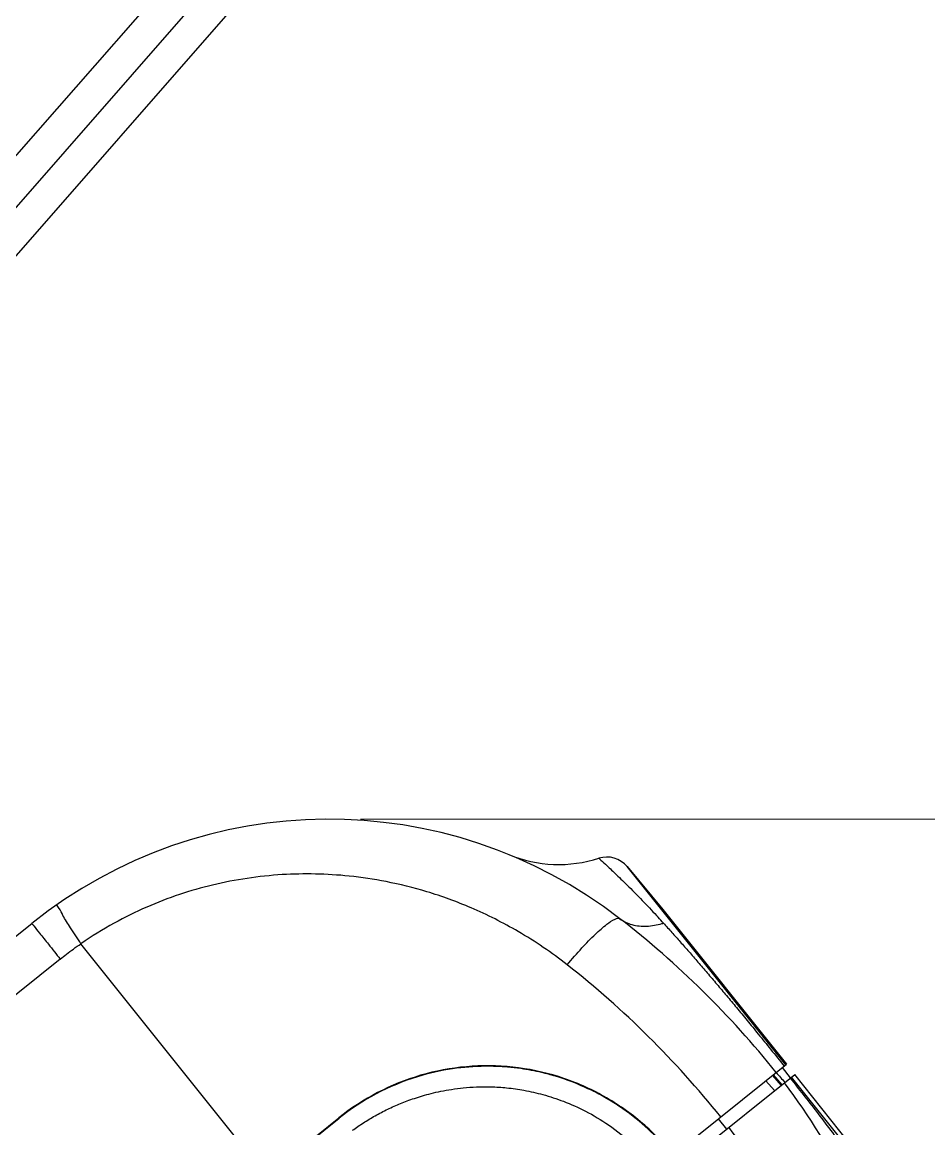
# Model space of a CAD drawing. Header units: millimetres. Extents: x 1786 to 4177, y -2705 to -1639.
# Drawn here: x 3524.99 to 3549.7, y -1819.2 to -1789.05 of the extents above; entities that cross this region are included whole.
import ezdxf

# ---------------------------------------------------------------- set-up
doc = ezdxf.new("R2010")
doc.units = ezdxf.units.MM
doc.layers.add('dim', color=3, linetype='Continuous', lineweight=9)
doc.styles.add('FFS', font='simfang0.ttf', dxfattribs={"width": 0.85})
doc.dimstyles.new('YanXiu', dxfattribs={"dimtxt": 2.5, "dimasz": 2.2, "dimexe": 1, "dimexo": 0.6, "dimgap": 0.66, "dimtad": 0, "dimzin": 9, "dimdsep": 46, "dimtxsty": 'FFS', "dimblk": 'CLOSEDBLANK', "dimcen": 0, "dimclrd": 256, "dimclre": 131, "dimclrt": 42, "dimazin": 2, "dimtfac": 1, "dimtofl": 0, "dimtmove": 0, "dimatfit": 3, "dimldrblk": 'CLOSEDBLANK', "dimfxl": 0, "dimlwd": 5, "dimlwe": 5, "dimarcsym": 0})

# ---------------------------------------------------------------- blocks, each defined once
blk = doc.blocks.new('_ClosedBlank')
at = {"color": 0, "linetype": 'ByBlock', "lineweight": -2}
for p, q in [((-1, 0.1667), (0, 0)), ((-1, 0.1667), (-1, -0.1667)), ((0, 0), (-1, -0.1667))]:
    blk.add_line(p, q, dxfattribs=at)
blk = doc.blocks.new('*D185')
at = {"layer": 'Defpoints', "color": 0}
for p in [(3310.122, -962.166), (3372.643, -962.166), (3369.491, -1065.178)]:
    blk.add_point(p, dxfattribs=at)
at = {"layer": 'dim', "color": 131, "lineweight": 5}
for p, q in [((3311.322, -962.166), (3373.842, -962.166)), ((3370.69, -1065.178), (3373.842, -1065.178))]:
    blk.add_line(p, q, dxfattribs=at)
at = {"layer": 'dim', "lineweight": 5}
for p, q in [((3372.643, -966.966), (3372.643, -1002.659)), ((3372.643, -1060.378), (3372.643, -1024.685))]:
    blk.add_line(p, q, dxfattribs=at)
at = {"layer": 'dim', "lineweight": 5, "xscale": 4.800000000000001, "yscale": 4.800000000000001, "zscale": 4.800000000000001}
for p, rotation in [((3372.643, -962.166), 90), ((3372.643, -1065.178), 270)]:
    blk.add_blockref('_ClosedBlank', p, dxfattribs=dict(at, rotation=rotation))
at = {"layer": 'dim', "color": 42, "insert": (3372.643, -1013.672), "char_height": 6, "attachment_point": 5, "rotation": 90, "style": 'FFS'}
blk.add_mtext('103.01', dxfattribs=at)
blk = doc.blocks.new('*u190')
at = {"color": 7, "linetype": 'Continuous'}
for p, q in [((56.192, -19.869, 0), (12.301, -70.03, 0)), ((55.816, -21.957, 0), (12.17, -71.839, 0)), ((53.957, -25.629, 0), (12.569, -72.93, 0))]:
    blk.add_line(p, q, dxfattribs=at)
blk = doc.blocks.new('*u186')
at = {"color": 7, "linetype": 'Continuous'}
for p, q in [((28.484, 101.219), (29.827, 99.599)), ((34.483, 93.719), (28.484, 101.219)), ((28.211, 99.246), (28.21, 99.247)), ((29.827, 99.599), (34.512, 93.742)), ((-64.371, 42.824), (5.95, 99.069)), ((14.834, 89.527), (7.814, 98.303)), ((7.029, 97.721), (-62.073, 42.451)), ((30.216, 90.306), (34.512, 93.742)), ((34.668, 93.226), (34.356, 93.617)), ((30.518, 89.907), (34.824, 93.351)), ((33.731, 93.117), (34.064, 92.743)), ((33.982, 93.318), (34.314, 92.943)), ((34.004, 93.336), (34.337, 92.961)), ((40.431, 86.098), (34.706, 93.257)), ((39.197, 87.885), (34.824, 93.351)), ((-69.898, 21.756), (17.567, 91.713)), ((14.845, 89.513), (17.578, 91.699)), ((31.93, 91.677), (32.247, 91.29))]:
    blk.add_line(p, q, dxfattribs=at)
for centre, radius, start, end in [((17.194, 85.012), 18, 52.2628, 128.6538), ((25.901, 106.3), 5, 247.7546, 287.5969), ((27.714, 100.581), 1, 39.6538, 107.5969), ((6.789, 71.568), 35, 38.6538, 52.2618), ((-1.857, 70.295), 42.829, 42.2279, 42.6306), ((28.897, 102.354), 3.412, 285.3394, 286.3359), ((4.313, 69.59), 35.479, 38.651, 51.8856), ((23.203, 84.71), 8.955, 81.958, 85.1513), ((23.21, 84.761), 8.903, 76.82, 81.9603), ((23.22, 84.806), 8.858, 73.278, 76.8155), ((23.212, 84.639), 9.032, 107.1666, 128.59), ((23.189, 84.707), 8.961, 64.6604, 73.2707), ((15.77, 78.751), 23.5, 25.8993, 37.4347), ((23.118, 84.551), 9.133, 61.1099, 64.6754), ((23.15, 84.606), 9.069, 56.1349, 61.1162), ((23.222, 84.715), 8.938, 52.1328, 56.1308), ((23.308, 84.825), 8.799, 44.4021, 52.1351), ((14.393, 77.648), 22.574, 26.28, 37.3897)]:
    blk.add_arc(centre, radius, start, end, dxfattribs=at)
blk.add_ellipse((34.53, 93.756), major_axis=(4.994, -5.61), ratio=0.069733, start_param=-1.574478, end_param=-1.507762, dxfattribs=at)
for points, start_tangent, end_tangent in [([(27.412, 101.534), (27.489, 101.464), (27.715, 101.256), (28.071, 100.92), (28.542, 100.46), (29.127, 99.863), (29.654, 99.302)], (0.740137, -0.672456), (0.677293, -0.735714)), ([(26.212, 97.504), (24.361, 98.761), (22.577, 99.659), (20.903, 100.268), (19.361, 100.65), (17.959, 100.86), (16.683, 100.939), (15.431, 100.915), (14.097, 100.775), (12.793, 100.522), (11.536, 100.162), (10.301, 99.687), (9.065, 99.078), (7.814, 98.303)], (-0.786835, 0.617164), (-0.822776, -0.568365)), ([(7.814, 98.303), (7.423, 98.906), (7.132, 99.374), (6.962, 99.677), (6.923, 99.795)], (-0.551441, 0.834214), (0.821258, 0.570557)), ([(26.212, 97.504), (26.772, 98.141), (27.283, 98.664), (27.712, 99.038), (28.028, 99.237), (28.21, 99.247)], (0.643419, 0.765514), (0.79083, -0.612036)), ([(28.21, 99.247), (28.662, 99.023), (29.219, 98.967), (29.8, 99.064)], (0.790825, -0.612043), (0.964393, 0.264472)), ([(5.95, 99.069), (6.024, 98.977), (6.24, 98.707), (6.584, 98.28), (7.029, 97.721)], (0.624954, -0.780661), (0.623218, -0.782048)), ([(29.857, 99.08), (30.172, 98.731), (30.489, 98.375), (30.818, 98.002), (31.16, 97.609), (31.513, 97.198), (31.875, 96.773), (32.242, 96.337), (32.62, 95.884), (33.018, 95.403), (33.445, 94.882), (33.911, 94.307), (34.423, 93.671)], (0.67209, -0.740469), (0.624616, -0.780932)), ([(7.029, 97.721), (7.268, 97.908), (7.528, 98.102), (7.814, 98.303)], (0.780979, 0.624557), (0.824917, 0.565253)), ([(30.216, 90.306), (28.977, 91.577), (27.513, 92.577), (25.88, 93.273), (24.154, 93.632), (20.666, 93.324), (17.567, 91.713)], (-0.624614, 0.780934), (-0.780934, -0.624613)), ([(23.96, 93.633), (23.109, 93.665), (21.876, 93.569), (20.546, 93.269)], (-0.996417, 0.084577), (-0.955725, -0.294262)), ([(37.333, 89.695), (36.751, 90.498), (36.19, 91.25), (35.654, 91.952), (35.154, 92.595), (34.661, 93.221)], (-0.580688, 0.814126), (-0.621463, 0.783444)), ([(18.089, 91.244), (18.289, 91.385), (18.5, 91.524), (18.719, 91.661), (18.945, 91.793), (19.18, 91.92), (19.421, 92.041), (19.666, 92.154), (19.905, 92.257), (20.152, 92.354), (20.429, 92.452), (20.732, 92.547), (21.064, 92.638), (21.43, 92.721), (21.834, 92.793), (22.282, 92.85), (22.776, 92.884), (23.322, 92.887), (23.922, 92.85), (24.578, 92.758), (25.295, 92.595), (26.072, 92.34), (26.904, 91.968), (27.777, 91.446), (28.692, 90.72), (29.565, 89.787), (30.284, 88.73), (30.792, 87.676), (31.11, 86.709), (31.291, 85.816), (31.368, 85.001), (31.37, 84.267), (31.315, 83.606), (31.22, 83.012), (31.097, 82.481), (30.955, 82.006), (30.801, 81.582), (30.642, 81.203), (30.48, 80.865), (30.319, 80.561), (30.159, 80.286), (30.003, 80.037), (29.854, 79.818), (29.701, 79.607), (29.537, 79.393), (29.366, 79.185), (29.19, 78.984), (29.012, 78.791), (28.831, 78.608), (28.649, 78.433), (28.467, 78.269)], (0.809631, 0.586939), (-0.750485, -0.660887))]:
    blk.add_spline(points, degree=3, dxfattribs=dict(at, start_tangent=start_tangent, end_tangent=end_tangent))
at = {"layer": 'dim'}
dim = blk.add_linear_dim(base=(79.714, 103.012), p1=(76.562, 0), p2=(17.194, 103.012), angle=90, dimstyle='YanXiu', override={"dimtxt": 6, "dimasz": 4.8, "dimexe": 1.1994, "dimexo": 1.1994, "dimgap": 1.1994, "dimzin": 8}, dxfattribs=at)
dim.commit()
dim.dimension.update_dxf_attribs({"geometry": '*D185', "text_midpoint": (79.714, 51.506), "insert": (-3292.929, 1065.178)})
blk = doc.blocks.new('*u349')
for name, p, xscale, yscale, zscale in [('*u190', (-91.466, 150.143), 0.849999999999909, 0.849999999999909, 0.85), ('*u186', (-71.466, 13.678), 0.7200000000002547, 0.7199999999997999, 0.72)]:
    blk.add_blockref(name, p, dxfattribs=dict(xscale=xscale, yscale=yscale, zscale=zscale))

msp = doc.modelspace()

# ---------------------------------------------------------------- block references
msp.add_blockref('*u349', (3592.438, -1898.608))

doc.saveas('drawing.dxf')
